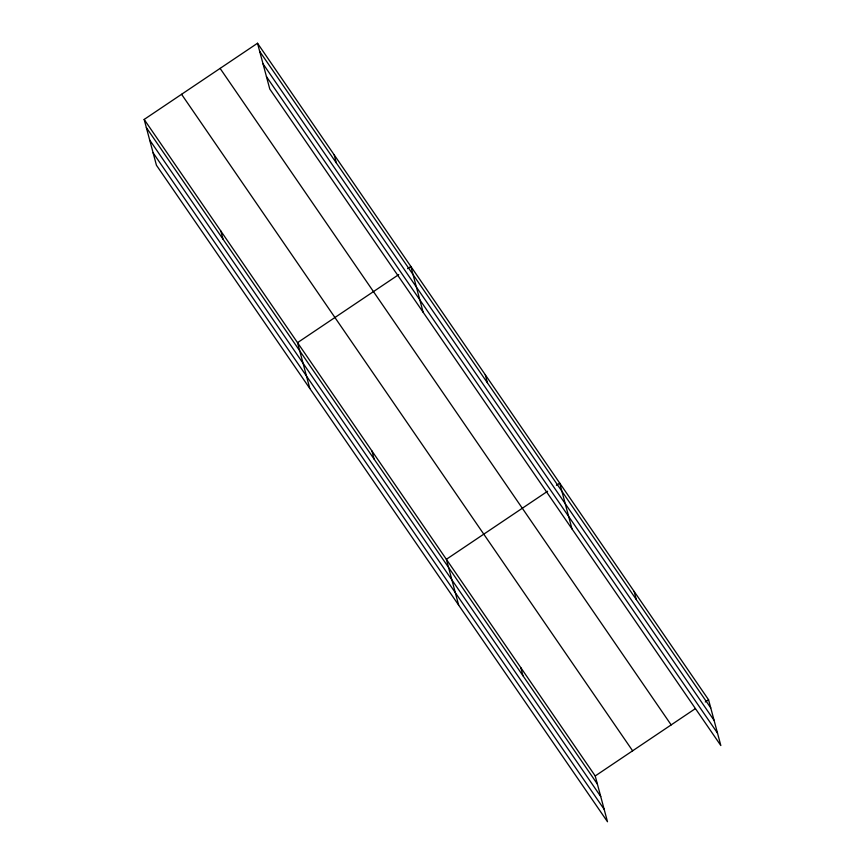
<?xml version="1.0" encoding="UTF-8"?>
<svg xmlns="http://www.w3.org/2000/svg" width="865" height="865" viewBox="0 0 865 865"><rect width="100%" height="100%" fill="white"/><g stroke="black" fill="none" stroke-linecap="round" stroke-linejoin="round"><path stroke-width="1.3" d="M144.163 119.446L595.217 775.959L607.49 821.75L156.435 165.237L144.163 119.446L257.51 43.25L708.565 699.763L720.837 745.554L269.783 89.041L257.51 43.25M398.765 274.594L297.528 342.659L309.8 388.45M407.566 268.68L410.864 266.463L423.136 312.254M547.61 491.244L446.372 559.309L458.645 605.1M556.411 485.33L559.709 483.113L571.981 528.904M595.217 775.959L695.363 708.63M705.256 701.98L708.565 699.763M259.695 51.392L710.738 707.905M263.014 63.815L714.068 720.329M266.452 76.617L717.507 733.131M220.11 68.4L671.164 724.902M181.574 94.307L632.629 750.809M146.347 127.588L597.401 784.101M149.677 140.011L600.732 796.524M153.105 152.813L604.159 809.326M634.142 591.433L636.316 599.575M485.287 374.783L487.471 382.925M520.795 667.629L522.979 675.77M334.182 154.857L336.366 162.998M371.95 450.989L374.134 459.131M220.845 231.052L223.029 239.194"/></g></svg>
